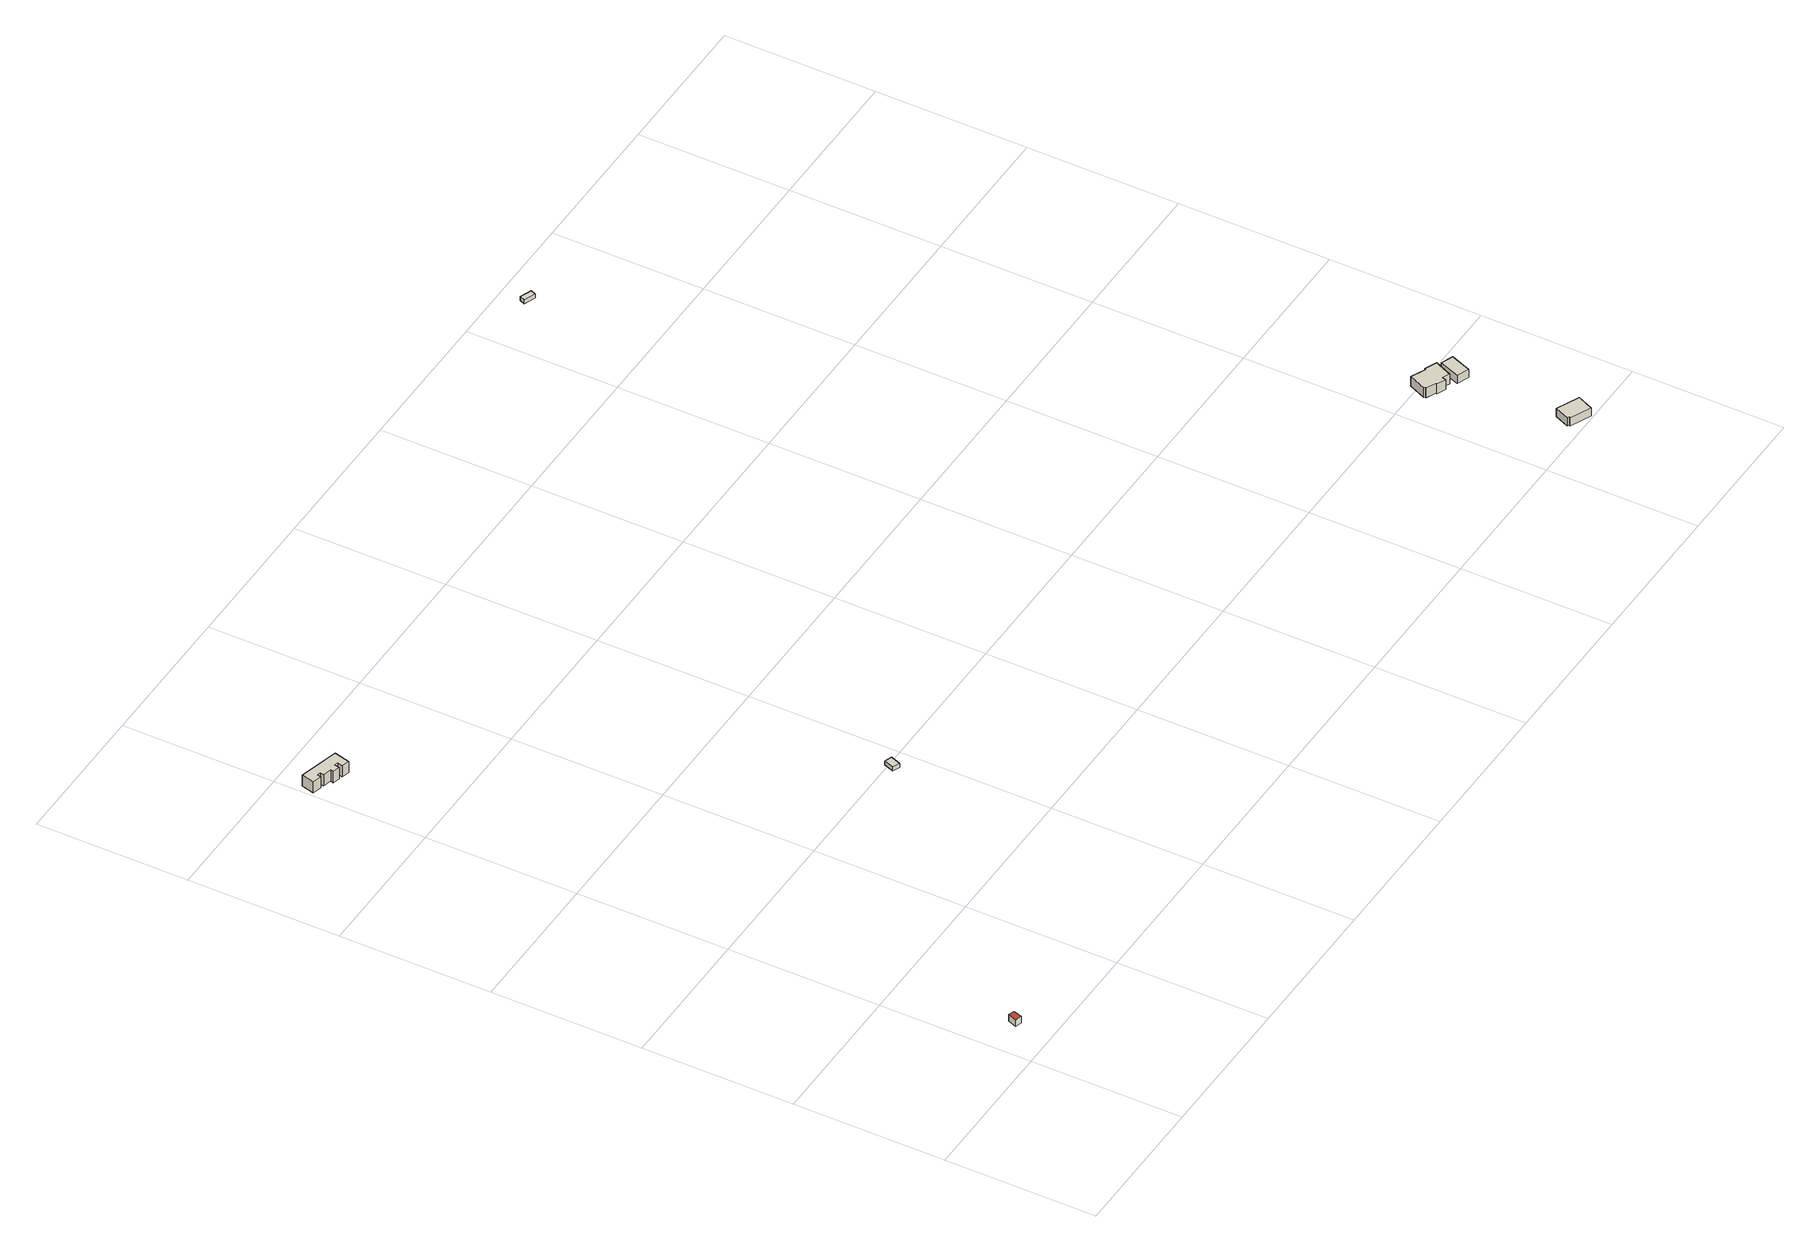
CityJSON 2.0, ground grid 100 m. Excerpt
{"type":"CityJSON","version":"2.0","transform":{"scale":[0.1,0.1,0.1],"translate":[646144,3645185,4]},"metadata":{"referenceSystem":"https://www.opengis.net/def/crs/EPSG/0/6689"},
"CityObjects":{
"building1":{"type":"Building","attributes":{"class":"3002","usage":"461","yearOfConstruction":"0001","measuredHeight":5,"storeysAboveGround":9999,"storeysBelowGround":9999,"BuildingIDAttribute.prefecture":"43","BuildingIDAttribute.city":"43206","BuildingDetailAttribute.totalFloorArea":-9999,"BuildingDetailAttribute.buildingFootprintArea":-9999,"BuildingDetailAttribute.buildingStructureType":"611","BuildingDetailAttribute.buildingStructureOrgType":"611","BuildingDetailAttribute.urbanPlanType":"21","BuildingDetailAttribute.majorUsage":"461","BuildingDetailAttribute.orgUsage2":"9999","BuildingDetailAttribute.surveyYear":"0001","RiverFloodingRiskAttribute.description":"1","RiverFloodingRiskAttribute.rank":"2","RiverFloodingRiskAttribute.depth":0.81,"RiverFloodingRiskAttribute.adminType":"1","RiverFloodingRiskAttribute.scale":"1","RiverFloodingRiskAttribute.duration":65.2,"HighTideRiskAttribute.description":"1","HighTideRiskAttribute.rankOrg":"5","HighTideRiskAttribute.depth":3.41},"geometry":[{"type":"Solid","lod":"2","boundaries":[[[[0,1,2,3]],[[4,0,3,5]],[[6,7,8,2,1]],[[6,1,0,4]],[[5,3,2,8]],[[7,6,4,5,8]]]],"semantics":{"surfaces":[{"type":"RoofSurface"},{"type":"WallSurface"},{"type":"GroundSurface"}],"values":[[0,1,1,1,1,2]]}}]},
"building2":{"type":"Building","attributes":{"対照番号":"33090","class":"3001","usage":"412","yearOfConstruction":1995,"measuredHeight":9.2,"storeysAboveGround":2,"storeysBelowGround":0,"RiverFloodingRiskAttribute.description":"1","RiverFloodingRiskAttribute.rank":"1","RiverFloodingRiskAttribute.depth":0.09,"RiverFloodingRiskAttribute.adminType":"1","RiverFloodingRiskAttribute.scale":"1","RiverFloodingRiskAttribute.duration":22.4,"HighTideRiskAttribute.description":"1","HighTideRiskAttribute.rankOrg":"3","HighTideRiskAttribute.depth":0.84,"BuildingDetailAttribute.totalFloorArea":383,"BuildingDetailAttribute.buildingFootprintArea":191,"BuildingDetailAttribute.buildingStructureType":"604","BuildingDetailAttribute.buildingStructureOrgType":"604","BuildingDetailAttribute.urbanPlanType":"21","BuildingDetailAttribute.majorUsage":"412","BuildingDetailAttribute.orgUsage2":"4121","BuildingDetailAttribute.surveyYear":2022,"BuildingIDAttribute.prefecture":"43","BuildingIDAttribute.city":"43206"},"geometry":[{"type":"Solid","lod":"1","boundaries":[[[[9,10,11,12,13,14,15,16,17,18,19,20,21,22]],[[21,23,24,22]],[[20,25,23,21]],[[19,26,25,20]],[[18,27,26,19]],[[17,28,27,18]],[[16,29,28,17]],[[15,30,29,16]],[[14,31,30,15]],[[13,32,31,14]],[[12,33,32,13]],[[11,34,33,12]],[[10,35,34,11]],[[9,36,35,10]],[[22,24,36,9]],[[23,25,26,27,28,29,30,31,32,33,34,35,36,24]]]]}]},
"building3":{"type":"Building","attributes":{"class":"3003","usage":"461","yearOfConstruction":"0001","measuredHeight":-9999,"storeysAboveGround":9999,"storeysBelowGround":9999,"RiverFloodingRiskAttribute.description":"1","RiverFloodingRiskAttribute.rank":"1","RiverFloodingRiskAttribute.depth":0.19,"RiverFloodingRiskAttribute.adminType":"1","RiverFloodingRiskAttribute.scale":"1","RiverFloodingRiskAttribute.duration":62.7,"HighTideRiskAttribute.description":"1","HighTideRiskAttribute.rankOrg":"4","HighTideRiskAttribute.depth":2.92,"BuildingDetailAttribute.totalFloorArea":-9999,"BuildingDetailAttribute.buildingFootprintArea":-9999,"BuildingDetailAttribute.buildingStructureType":"611","BuildingDetailAttribute.buildingStructureOrgType":"611","BuildingDetailAttribute.urbanPlanType":"21","BuildingDetailAttribute.majorUsage":"461","BuildingDetailAttribute.orgUsage2":"9999","BuildingDetailAttribute.surveyYear":"0001","BuildingIDAttribute.prefecture":"43","BuildingIDAttribute.city":"43206"},"geometry":[{"type":"Solid","lod":"1","boundaries":[[[[37,38,39,40]],[[39,41,42,40]],[[38,43,41,39]],[[37,44,43,38]],[[40,42,44,37]],[[41,43,44,42]]]]}]},
"building4":{"type":"Building","attributes":{"class":"3003","usage":"461","yearOfConstruction":"0001","measuredHeight":-9999,"storeysAboveGround":9999,"storeysBelowGround":9999,"RiverFloodingRiskAttribute.description":"1","RiverFloodingRiskAttribute.rank":"2","RiverFloodingRiskAttribute.depth":0.56,"RiverFloodingRiskAttribute.adminType":"1","RiverFloodingRiskAttribute.scale":"1","RiverFloodingRiskAttribute.duration":32.2,"HighTideRiskAttribute.description":"1","HighTideRiskAttribute.rankOrg":"4","HighTideRiskAttribute.depth":2.51,"BuildingDetailAttribute.totalFloorArea":-9999,"BuildingDetailAttribute.buildingFootprintArea":-9999,"BuildingDetailAttribute.buildingStructureType":"611","BuildingDetailAttribute.buildingStructureOrgType":"611","BuildingDetailAttribute.urbanPlanType":"21","BuildingDetailAttribute.majorUsage":"461","BuildingDetailAttribute.orgUsage2":"9999","BuildingDetailAttribute.surveyYear":"0001","BuildingIDAttribute.prefecture":"43","BuildingIDAttribute.city":"43206"},"geometry":[{"type":"Solid","lod":"1","boundaries":[[[[45,46,47,48]],[[47,49,50,48]],[[46,51,49,47]],[[45,52,51,46]],[[48,50,52,45]],[[49,51,52,50]]]]}]},
"building5":{"type":"Building","attributes":{"対照番号":"32212","class":"3001","usage":"401","yearOfConstruction":1926,"measuredHeight":7.9,"storeysAboveGround":1,"storeysBelowGround":0,"RiverFloodingRiskAttribute.description":"1","RiverFloodingRiskAttribute.rank":"1","RiverFloodingRiskAttribute.depth":0.24,"RiverFloodingRiskAttribute.adminType":"1","RiverFloodingRiskAttribute.scale":"1","RiverFloodingRiskAttribute.duration":25.7,"HighTideRiskAttribute.description":"1","HighTideRiskAttribute.rankOrg":"4","HighTideRiskAttribute.depth":2.26,"BuildingDetailAttribute.totalFloorArea":116,"BuildingDetailAttribute.buildingFootprintArea":116,"BuildingDetailAttribute.buildingStructureType":"601","BuildingDetailAttribute.buildingStructureOrgType":"601","BuildingDetailAttribute.urbanPlanType":"21","BuildingDetailAttribute.majorUsage":"401","BuildingDetailAttribute.orgUsage2":"4011","BuildingDetailAttribute.surveyYear":2022,"BuildingIDAttribute.prefecture":"43","BuildingIDAttribute.city":"43206"},"geometry":[{"type":"Solid","lod":"1","boundaries":[[[[53,54,55,56,57,58]],[[57,59,60,58]],[[56,61,59,57]],[[55,62,61,56]],[[54,63,62,55]],[[53,64,63,54]],[[58,60,64,53]],[[59,61,62,63,64,60]]]]}]},
"building6":{"type":"Building","attributes":{"対照番号":"32287","class":"3001","usage":"411","yearOfConstruction":1993,"measuredHeight":9.8,"storeysAboveGround":2,"storeysBelowGround":0,"RiverFloodingRiskAttribute.description":"1","RiverFloodingRiskAttribute.rank":"3","RiverFloodingRiskAttribute.depth":3.3,"RiverFloodingRiskAttribute.adminType":"1","RiverFloodingRiskAttribute.scale":"2","RiverFloodingRiskAttribute.duration":60.7,"HighTideRiskAttribute.description":"1","HighTideRiskAttribute.rankOrg":"4","HighTideRiskAttribute.depth":1.82,"BuildingDetailAttribute.totalFloorArea":266,"BuildingDetailAttribute.buildingFootprintArea":182,"BuildingDetailAttribute.buildingStructureType":"601","BuildingDetailAttribute.buildingStructureOrgType":"601","BuildingDetailAttribute.urbanPlanType":"21","BuildingDetailAttribute.majorUsage":"411","BuildingDetailAttribute.orgUsage2":"4111","BuildingDetailAttribute.surveyYear":2022,"BuildingIDAttribute.prefecture":"43","BuildingIDAttribute.city":"43206"},"geometry":[{"type":"Solid","lod":"1","boundaries":[[[[65,66,67,68,69,70,71,72,73,74,75,76]],[[75,77,78,76]],[[74,79,77,75]],[[73,80,79,74]],[[72,81,80,73]],[[71,82,81,72]],[[70,83,82,71]],[[69,84,83,70]],[[68,85,84,69]],[[67,86,85,68]],[[66,87,86,67]],[[65,88,87,66]],[[76,78,88,65]],[[77,79,80,81,82,83,84,85,86,87,88,78]]]]}]},
"building7":{"type":"Building","attributes":{"対照番号":"32286","class":"3001","usage":"411","yearOfConstruction":1993,"measuredHeight":6.5,"storeysAboveGround":2,"storeysBelowGround":0,"RiverFloodingRiskAttribute.description":"1","RiverFloodingRiskAttribute.rank":"3","RiverFloodingRiskAttribute.depth":3.3,"RiverFloodingRiskAttribute.adminType":"1","RiverFloodingRiskAttribute.scale":"2","RiverFloodingRiskAttribute.duration":28.8,"HighTideRiskAttribute.description":"1","HighTideRiskAttribute.rankOrg":"4","HighTideRiskAttribute.depth":1.86,"BuildingDetailAttribute.totalFloorArea":160,"BuildingDetailAttribute.buildingFootprintArea":80,"BuildingDetailAttribute.buildingStructureType":"604","BuildingDetailAttribute.buildingStructureOrgType":"604","BuildingDetailAttribute.urbanPlanType":"21","BuildingDetailAttribute.majorUsage":"411","BuildingDetailAttribute.orgUsage2":"4111","BuildingDetailAttribute.surveyYear":2022,"BuildingIDAttribute.prefecture":"43","BuildingIDAttribute.city":"43206"},"geometry":[{"type":"Solid","lod":"1","boundaries":[[[[89,90,91,92]],[[91,93,94,92]],[[90,95,93,91]],[[89,96,95,90]],[[92,94,96,89]],[[93,95,96,94]]]]}]}
},
"vertices":[
[269,215,54],[289,273,54],[249,287,54],[229,229,54],[269,215,4],[229,229,4],[289,273,4],[269,280,4],[249,287,4],
[264,4655,24],[212,4669,24],[221,4704,24],[200,4709,24],[191,4674,24],[143,4687,24],[148,4706,24],[89,4721,24],[95,4746,24],[74,4751,24],[68,4728,24],[8,4744,24],[30,4828,24],[291,4760,24],[30,4828,108],[291,4760,108],[8,4744,108],[68,4728,108],[74,4751,108],[95,4746,108],[89,4721,108],[148,4706,108],[143,4687,108],[191,4674,108],[200,4709,108],[221,4704,108],[212,4669,108],[264,4655,108],
[1881,1933,10],[1833,1951,10],[1859,2019,10],[1907,2001,10],[1859,2019,40],[1907,2001,40],[1833,1951,40],[1881,1933,40],
[4446,5796,14],[4370,5826,14],[4384,5861,14],[4460,5831,14],[4384,5861,44],[4460,5831,44],[4370,5826,44],[4446,5796,44],
[6539,9,11],[6404,70,11],[6408,79,11],[6393,86,11],[6437,183,11],[6588,115,11],[6437,183,71],[6588,115,71],[6393,86,71],[6408,79,71],[6404,70,71],[6539,9,71],
[6356,1006,11],[6435,971,11],[6384,856,11],[6339,876,11],[6328,851,11],[6271,876,11],[6275,884,11],[6210,913,11],[6214,922,11],[6205,926,11],[6256,1040,11],[6352,997,11],[6256,1040,84],[6352,997,84],[6205,926,84],[6214,922,84],[6210,913,84],[6275,884,84],[6271,876,84],[6328,851,84],[6339,876,84],[6384,856,84],[6435,971,84],[6356,1006,84],
[6486,788,12],[6405,819,12],[6457,955,12],[6538,924,12],[6457,955,73],[6538,924,73],[6405,819,73],[6486,788,73]
]}
